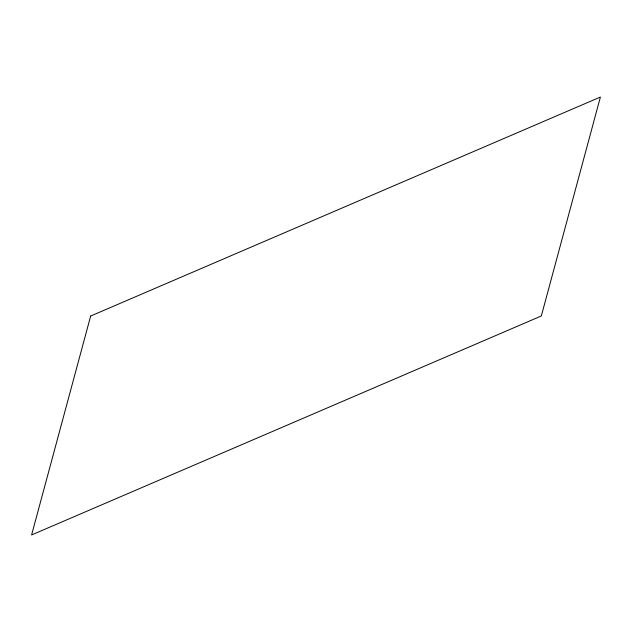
<?xml version="1.0" encoding="UTF-8"?>
<svg xmlns="http://www.w3.org/2000/svg" width="632" height="632" viewBox="0 0 632 632"><rect width="100%" height="100%" fill="white"/><g stroke="black" fill="none" stroke-linecap="round" stroke-linejoin="round"><path stroke-width="0.95" d="M90.668 316.032L31.6 534.956L541.332 315.968L600.4 97.044L90.668 316.032"/></g></svg>
